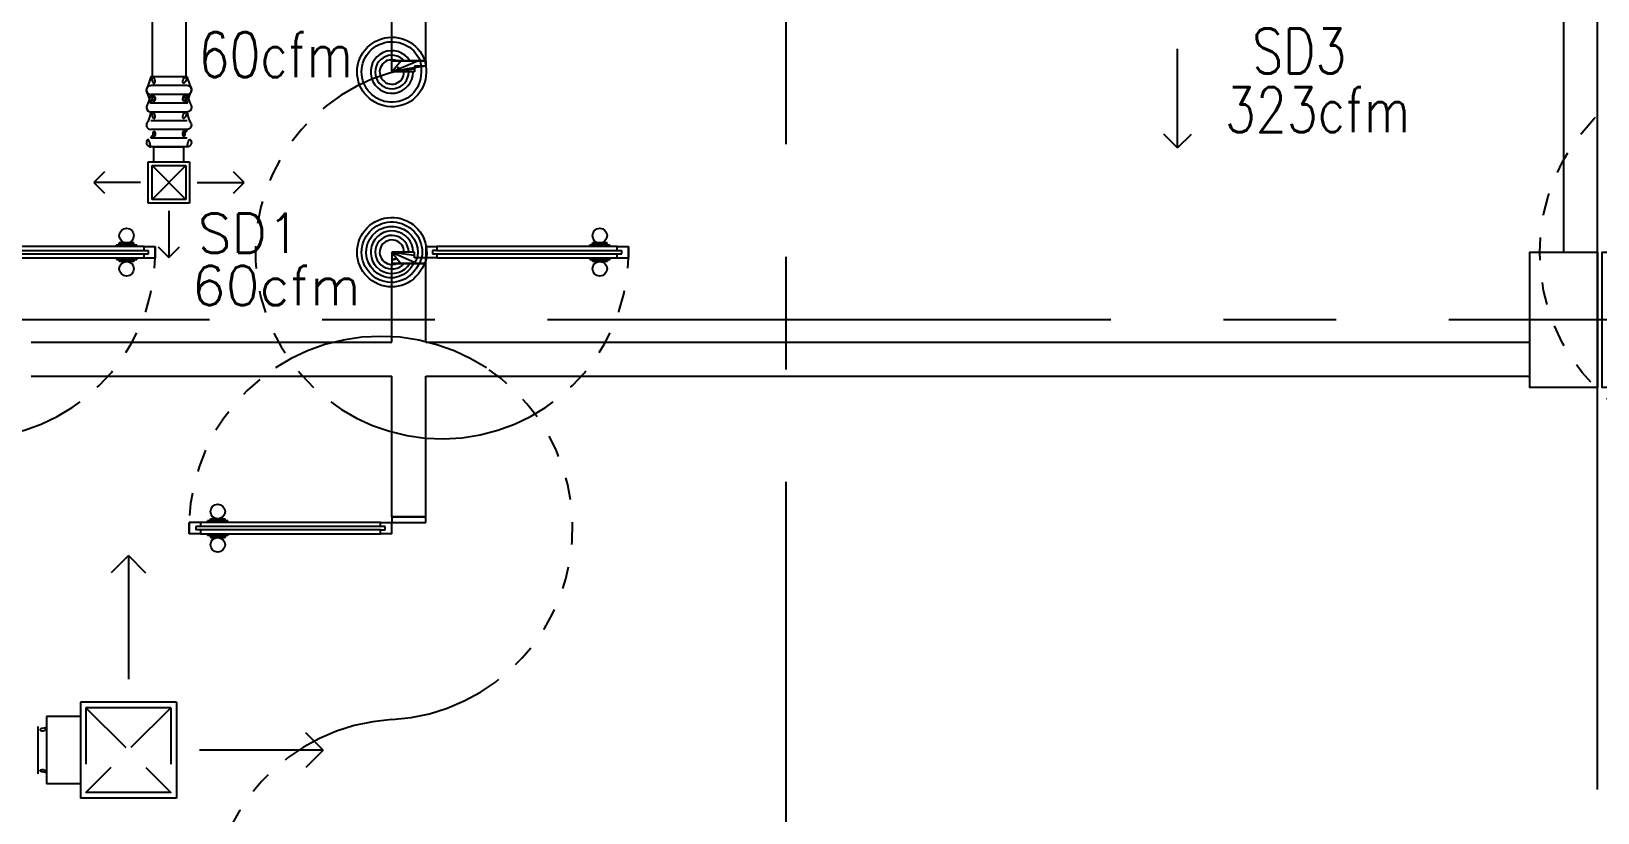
# Model space of a CAD drawing. Extents: x 417866029 to 417866302, y 43498040 to 43498122.
# Drawn here: x 417866065.78 to 417866072.73, y 43498075.72 to 43498079.19 of the extents above; entities that cross this region are included whole.
import ezdxf

# ---------------------------------------------------------------- set-up
doc = ezdxf.new("R2010")
doc.units = 0
doc.header["$MEASUREMENT"] = 0
doc.linetypes.add('CENTERX2', pattern=[4, 2.5, -0.5, 0.5, -0.5])
doc.linetypes.add('HIDDEN', pattern=[0.375, 0.25, -0.125])
for name, color, linetype in [('AXES', 11, 'CENTERX2'), ('COL', 7, 'CONTINUOUS'), ('DOOR', 9, 'CONTINUOUS'), ('DUCT', 6, 'CONTINUOUS'), ('HAT', 11, 'CONTINUOUS'), ('M-AC-FLEX', 7, 'CONTINUOUS'), ('M-EGU.', 2, 'CONTINUOUS'), ('M-TEXT', 2, 'CONTINUOUS'), ('WALL', 9, 'CONTINUOUS')]:
    doc.layers.add(name, color=color, linetype=linetype)
doc.styles.add('ROMANS', font='ROMANS.shx', dxfattribs={"width": 0.6})

# ---------------------------------------------------------------- blocks, each defined once
blk = doc.blocks.new('A$C272A55A0')
at = {"layer": 'DOOR', "color": 0, "linetype": 'ByBlock'}
for p, q in [((-0.0001203324354719371, 900.3541752648598), (-0.0001203324500238523, 1050.354175264831)), ((49.99987966756453, 1050.354175264918), (-0.0001203324354719371, 1050.354175264918)), ((49.99987966756453, 950.354175264918), (49.99987966756453, 1050.354175264918)), ((1749.999879667535, 950.354175264918), (1749.999879667535, 1050.354175264918)), ((1749.999879667535, 1050.354175264918), (1799.999879667535, 1050.354175264918)), ((1799.999879667535, 1050.354175264918), (1799.999879667535, 900.354175264918)), ((24.99987966756453, 950.354175264918), (49.99987966756453, 950.354175264918)), ((24.99987966756453, 900.354175264918), (24.99987966756453, 950.354175264918)), ((1774.999879667535, 950.354175264918), (1749.999879667535, 950.354175264918)), ((1774.999879667535, 900.354175264918), (1774.999879667535, 950.354175264918)), ((-0.0001203324354719371, 900.354175264918), (24.99987966756453, 900.354175264918)), ((74.99987966756453, 900.354175264918), (24.99987966756453, 900.354175264918)), ((24.99987966756453, 850.354175264918), (24.99987966756453, 900.354175264918)), ((41.99987966756453, 850.354175264918), (24.99987966756453, 850.354175264918)), ((57.99987966756453, 870.354175264918), (41.99987966756453, 870.354175264918)), ((41.99987966756453, 870.354175264918), (41.99987966756453, 850.354175264918)), ((57.99987966756453, 850.354175264918), (57.99987966756453, 870.354175264918)), ((74.99987966756453, 850.354175264918), (57.99987966756453, 850.354175264918)), ((74.99987966756453, 900.354175264918), (74.99987966756453, 850.354175264918)), ((1724.999879667535, 900.354175264918), (1774.999879667535, 900.354175264918)), ((1724.999879667535, 900.354175264918), (1724.999879667535, 850.354175264918)), ((1724.999879667535, 850.354175264918), (1741.999879667535, 850.354175264918)), ((1741.999879667535, 870.354175264918), (1757.999879667535, 870.354175264918)), ((1741.999879667535, 850.354175264918), (1741.999879667535, 870.354175264918)), ((1757.999879667535, 870.354175264918), (1757.999879667535, 850.354175264918)), ((1757.999879667535, 850.354175264918), (1774.999879667535, 850.354175264918)), ((1799.999879667535, 900.354175264918), (1774.999879667535, 900.354175264918)), ((1774.999879667535, 850.354175264918), (1774.999879667535, 900.354175264918)), ((1717.799879667495, 160.1117180435103), (1708.799879667495, 160.1117180435103)), ((1708.799879667495, 95.31171804352198), (1708.799879667495, 160.1117180435103)), ((1724.999879667535, 172.7117180435162), (1717.799879667495, 172.7117180435162)), ((1717.799879667495, 172.7117180435162), (1717.799879667495, 82.71171804351616)), ((1717.799879667495, 95.31171804352198), (1717.799879667495, 160.1117180435103)), ((1774.999879667535, 172.7117180435162), (1782.199879667576, 172.7117180435162)), ((1782.199879667576, 172.7117180435162), (1782.199879667576, 82.71171804351616)), ((1782.199879667576, 160.1117180435103), (1791.199879667576, 160.1117180435103)), ((1782.199879667576, 95.31171804352198), (1782.199879667576, 160.1117180435103)), ((1791.199879667576, 95.31171804352198), (1791.199879667576, 160.1117180435103)), ((1717.799879667495, 95.31171804352198), (1708.799879667495, 95.31171804352198)), ((1724.999879667535, 82.71171804351616), (1717.799879667495, 82.71171804351616)), ((1774.999879667535, 82.71171804351616), (1782.199879667576, 82.71171804351616)), ((1782.199879667576, 95.31171804352198), (1791.199879667576, 95.31171804352198)), ((24.99987966756453, 50.35417526491801), (41.99987966753542, 50.35417526491801)), ((24.99987966756453, 50.35417526491801), (24.99987966756453, 0.3541752649180125)), ((24.99987966756453, 0.3541752649180125), (74.99987966756453, 0.3541752649180125)), ((74.99987966756453, 0.3541752649180125), (24.99987966756453, 0.3541752649180125)), ((41.99987966753542, 50.35417526491801), (41.99987966753542, 30.35417526491801)), ((41.99987966756453, 30.35417526491801), (57.99987966756453, 30.35417526491801)), ((57.99987966756453, 50.35417526491801), (74.99987966756453, 50.35417526491801)), ((57.99987966756453, 50.35417526491801), (57.99987966756453, 30.35417526491801)), ((74.99987966756453, 50.35417526491801), (74.99987966704066, 0.3541752648889087)), ((1741.999879667535, 50.35417526491801), (1724.999879667535, 50.35417526491801)), ((1724.999879667535, 50.35417526491801), (1724.999879668059, 0.3541752648889087)), ((1774.999879667535, 0.3541752649180125), (1724.999879667535, 0.3541752649180125)), ((1724.999879667535, 0.3541752649180125), (1774.999879667535, 0.3541752649180125)), ((1741.999879667535, 50.35417526491801), (1741.999879667535, 30.35417526491801)), ((1757.999879667535, 30.35417526491801), (1741.999879667535, 30.35417526491801)), ((1774.999879667535, 50.35417526491801), (1757.999879667565, 50.35417526491801)), ((1757.999879667565, 50.35417526491801), (1757.999879667565, 30.35417526491801)), ((1774.999879667535, 50.35417526491801), (1774.999879667535, 0.3541752649180125))]:
    blk.add_line(p, q, dxfattribs=at)
at = {"layer": 'DOOR', "color": 9, "linetype": 'ByBlock'}
for p, q in [((49.99987966756453, 1050.354175264918), (-0.0001203324354719371, 1010.208440949064)), ((49.99987966756453, 1050.354175264918), (-0.0001203324354719371, 936.6442452724732)), ((49.99987966756453, 1050.354175264918), (36.64259362407029, 950.354175264918)), ((1749.999879667535, 1050.354175264918), (1799.999879667535, 1010.208440949064)), ((1749.999879667535, 1050.354175264918), (1799.999879667535, 936.6442452724732)), ((1749.999879667535, 1050.354175264918), (1763.35716571103, 950.354175264918))]:
    blk.add_line(p, q, dxfattribs=at)
at = {"layer": 'DOOR', "linetype": 'ByBlock'}
for p, q in [((24.99987966756453, 850.354175264918), (24.99987966756453, 50.35417526491801)), ((41.99987966756453, 850.354175264918), (41.99987966753542, 50.35417526491801)), ((57.99987966756453, 850.354175264918), (57.99987966756453, 50.35417526491801)), ((74.99987966756453, 50.35417526491801), (74.99987966756453, 850.354175264918)), ((1724.999879667535, 50.35417526491801), (1724.999879667535, 850.354175264918)), ((1741.999879667535, 850.354175264918), (1741.999879667535, 50.35417526491801)), ((1757.999879667535, 850.354175264918), (1757.999879667565, 50.35417526491801)), ((1774.999879667535, 850.354175264918), (1774.999879667535, 50.35417526491801))]:
    blk.add_line(p, q, dxfattribs=at)
at = {"layer": 'DOOR', "color": 0, "linetype": 'ByBlock'}
for centre in [(1676.468935452576, 127.7117180435162), (1823.530823882553, 127.7117180435162)]:
    blk.add_circle(centre, 32.39999999998526, dxfattribs=at)
at = {"layer": 'DOOR', "color": 9, "linetype": 'ByBlock'}
for centre, radius, start, end in [((49.99987966756453, 1050.354175264918), 34.40195781277725, 180, 270), ((49.99987966756453, 1050.354175264918), 14.40195781277725, 180, 270), ((1749.999879667535, 1050.354175264918), 14.40195781277725, 270, 0), ((1749.999879667535, 1050.354175264918), 34.40195781277725, 270, 0), ((49.99987966756453, 1050.354175264918), 54.40195781277725, 203.2073828919769, 270), ((49.99987966756453, 1050.354175264918), 74.40195781277725, 227.7764264168309, 270), ((1749.999879667535, 1050.354175264918), 54.40195781277725, 270, 336.7926171080232), ((1749.999879667535, 1050.354175264918), 74.40195781277725, 270, 312.2235735831691), ((49.99987966756453, 1050.354175264918), 94.40195781277725, 238.0181880330829, 270), ((49.99987966756453, 1050.354175264918), 114.4019578127773, 244.083841882062, 257.3774258712915), ((49.99987966756453, 1050.354175264918), 134.4019578127773, 248.1598493930308, 259.2800236451595), ((49.99987966756453, 1050.354175264918), 154.4019578127773, 251.1052885492919, 256.2857707775486), ((1749.999879667535, 1050.354175264918), 94.40195781277725, 270, 301.9818119669171), ((1749.999879667535, 1050.354175264918), 114.4019578127773, 282.6225741287084, 295.916158117938), ((1749.999879667535, 1050.354175264918), 134.4019578127773, 280.7199763548405, 291.8401506069692), ((1749.999879667535, 1050.354175264918), 154.4019578127773, 283.7142292224514, 288.8947114507081)]:
    blk.add_arc(centre, radius, start, end, dxfattribs=at)
at = {"layer": 'DOOR', "linetype": 'HIDDEN', "ltscale": 0.5}
for centre, radius, start, end in [((49.99987966756453, 851.395841931575), 851.4087845464003, 268.3173765331032, 3.296482377102192), ((1749.999879667521, 851.3958419315459), 851.4087845463584, 176.7035176228957, 271.6826234668978)]:
    blk.add_arc(centre, radius, start, end, dxfattribs=at)
at = {"layer": 'WALL', "linetype": 'ByBlock'}
blk.add_line((1799.999879667565, 900.3541752650344), (1799.99987966755, 1050.354175265005), dxfattribs=at)
blk = doc.blocks.new('DOOR90')
at = {"layer": 'DOOR', "color": 7, "linetype": 'ByBlock'}
for p, q in [((-150, 0), (0, 0)), ((-150, 0), (-150, -25)), ((0, -50), (-113.7099299924448, 0)), ((0, -50), (-40.1457343158545, 0)), ((0, -50), (0, 0)), ((-1000, -25), (-1050, -25)), ((-1050, -75), (-1050, -25)), ((-1050, -25), (-1050, -75)), ((-1000, -41.9999999999709), (-1020, -41.9999999999709)), ((-1020, -42), (-1020, -58)), ((-1000, -58), (-1020, -58)), ((-1000, -25), (-1000, -41.9999999999709)), ((-1000, -58), (-1000, -75)), ((-877.6424572214019, -17.79999999995925), (-967.6424572214019, -17.79999999995925)), ((-967.6424572214019, -25), (-967.6424572214019, -17.79999999995925)), ((-955.0424572214251, -8.799999999959255), (-890.2424572213786, -8.799999999959255)), ((-955.0424572214251, -17.79999999995925), (-955.0424572214251, -8.799999999959255)), ((-955.0424572214251, -17.79999999995925), (-890.2424572213786, -17.79999999995925)), ((-890.2424572213786, -17.79999999995925), (-890.2424572213786, -8.799999999959255)), ((-877.6424572214019, -25), (-877.6424572214019, -17.79999999995925)), ((-200, -25), (-150, -25)), ((-200, -42), (-200, -25)), ((-180, -42), (-200, -42)), ((-200, -58), (-180, -58)), ((-200, -75), (-200, -58)), ((-180, -58), (-180, -42)), ((-150, -25), (-100, -25)), ((-150, -75), (-150, -25)), ((-100, -25), (-100, -50)), ((0, -50), (-100, -36.64271395650576)), ((-100, -50), (0, -50)), ((-1000, -75), (-1050, -74.99999999947613)), ((-967.6424572214019, -75), (-967.6424572214019, -82.20000000004075)), ((-877.6424572214019, -82.20000000004075), (-967.6424572214019, -82.20000000004075)), ((-955.0424572214251, -82.20000000004075), (-890.2424572213786, -82.20000000004075)), ((-955.0424572214251, -82.20000000004075), (-955.0424572214251, -91.20000000004075)), ((-955.0424572214251, -91.20000000004075), (-890.2424572213786, -91.20000000004075)), ((-890.2424572213786, -82.20000000004075), (-890.2424572213786, -91.20000000004075)), ((-877.6424572214019, -75), (-877.6424572214019, -82.20000000004075)), ((-150, -75), (-200, -75)), ((-150, -875), (-100, -875)), ((-150, -900), (-150, -875)), ((-150, -900), (0, -900)), ((0, -900), (-150, -900)), ((0, -850), (-113.7099299924448, -900)), ((-100, -875), (-100, -850)), ((0, -850), (-100, -863.3572860434942)), ((-100, -850), (0, -850)), ((0, -850), (-40.1457343158545, -900)), ((0, -850), (0, -900))]:
    blk.add_line(p, q, dxfattribs=at)
at = {"layer": 'DOOR', "linetype": 'ByBlock'}
for p, q in [((-200, -25), (-1000, -25)), ((-200, -42), (-1000, -41.9999999999709)), ((-200, -58), (-1000, -58)), ((-1000, -75), (-200, -75))]:
    blk.add_line(p, q, dxfattribs=at)
at = {"layer": 'DOOR', "color": 7, "linetype": 'ByBlock'}
for centre in [(-922.6424572214019, 23.53094421501737), (-922.6424572214019, -123.5309442149592)]:
    blk.add_circle(centre, 32.39999999998526, dxfattribs=at)
for centre, radius, start, end in [((0, -50), 154.4019578127773, 161.1052885482714, 166.2857707768669), ((0, -50), 94.40195781277725, 148.0181880328085, 180), ((0, -50), 134.4019578127773, 158.159849394549, 169.2800236450682), ((0, -50), 114.4019578127773, 154.0838418822192, 167.37742587102), ((0, -50), 74.40195781277725, 137.7764264185456, 180), ((0, -50), 54.40195781277725, 113.2073828924446, 180), ((0, -50), 34.40195781277725, 90, 180), ((0, -50), 14.40195781277725, 90, 180), ((0, -850), 154.4019578127773, 193.7142292231331, 198.8947114517286), ((0, -850), 134.4019578127773, 190.7199763549318, 201.840150605451), ((0, -850), 94.40195781277725, 180, 211.9818119671915), ((0, -850), 74.40195781277725, 180, 222.2235735814543), ((0, -850), 54.40195781277725, 180, 246.7926171075554), ((0, -850), 34.40195781277725, 180, 270), ((0, -850), 14.40195781277725, 180, 270)]:
    blk.add_arc(centre, radius, start, end, dxfattribs=at)
at = {"layer": 'DOOR', "linetype": 'HIDDEN', "ltscale": 0.5}
blk.add_arc((-222.2222222220153, -49.99999999976717), 828.155208510499, 178.270116378131, 275.0030377036063, dxfattribs=at)
blk = doc.blocks.new('fe-door')
at = {"layer": 'DOOR', "color": 0, "linetype": 'ByBlock'}
for p, q in [((-899.9999999998836, 1774.999999999971), (-899.9999999998836, 1724.999999999971)), ((-899.9999999998836, 1724.999999999971), (-899.9999999998836, 1774.999999999971)), ((-849.9999999998836, 1774.999999999971), (-899.9999999998836, 1774.999999999971)), ((-869.9999999998836, 1757.999999999971), (-869.9999999998836, 1741.999999999971)), ((-849.9999999998836, 1758), (-869.9999999998836, 1758)), ((-849.9999999998836, 1741.999999999971), (-869.9999999998836, 1741.999999999971)), ((-849.9999999998836, 1774.999999999971), (-849.9999999998836, 1758)), ((-849.9999999998836, 1741.999999999971), (-849.9999999998836, 1724.999999999971)), ((-817.6424572212854, 1774.999999999971), (-817.6424572212854, 1782.200000000012)), ((-727.6424572212854, 1782.200000000012), (-817.6424572212854, 1782.200000000012)), ((-805.0424572213087, 1782.200000000012), (-805.0424572213087, 1791.200000000012)), ((-805.0424572213087, 1791.200000000012), (-740.2424572213204, 1791.200000000012)), ((-805.0424572213087, 1782.200000000012), (-740.2424572213204, 1782.200000000012)), ((-740.2424572213204, 1782.200000000012), (-740.2424572213204, 1791.200000000012)), ((-727.6424572212854, 1774.999999999971), (-727.6424572212854, 1782.200000000012)), ((-49.99999999988358, 1757.999999999971), (-49.99999999988358, 1774.999999999971)), ((-49.99999999988358, 1774.999999999971), (1.164153218269348e-10, 1774.999999999971)), ((-29.99999999988358, 1757.999999999971), (-49.99999999988358, 1757.999999999971)), ((-49.99999999988358, 1724.999999999971), (-49.99999999988358, 1741.999999999971)), ((-49.99999999988358, 1741.999999999971), (-29.99999999988358, 1741.999999999971)), ((-29.99999999988358, 1741.999999999971), (-29.99999999988358, 1757.999999999971)), ((150.0000000001164, 1799.999999999971), (1.164153218269348e-10, 1799.999999999971)), ((1.164153218269348e-10, 1799.999999999971), (1.164153218269348e-10, 1774.999999999971)), ((1.164153218269348e-10, 1724.999999999971), (1.164153218269348e-10, 1774.999999999971)), ((1.164153218269348e-10, 1774.999999999971), (150.0000000001164, 1774.999999999967)), ((150.0000000001164, 1774.999999999967), (150.0000000001164, 1799.999999999971)), ((-849.9999999998836, 1724.999999999971), (-899.9999999999418, 1725.000000000495)), ((-817.6424572212854, 1724.999999999971), (-817.6424572212854, 1717.79999999993)), ((-727.6424572212854, 1717.79999999993), (-817.6424572212854, 1717.79999999993)), ((-805.0424572213087, 1717.79999999993), (-805.0424572213087, 1708.79999999993)), ((-805.0424572213087, 1717.79999999993), (-740.2424572213204, 1717.79999999993)), ((-805.0424572213087, 1708.79999999993), (-740.2424572213204, 1708.79999999993)), ((-740.2424572213204, 1717.79999999993), (-740.2424572213204, 1708.79999999993)), ((-727.6424572212854, 1724.999999999971), (-727.6424572212854, 1717.79999999993)), ((1.164153218269348e-10, 1724.999999999971), (-49.99999999988358, 1724.999999999971)), ((1.164153218269348e-10, 75), (1.164153218269348e-10, 25)), ((1.164153218269348e-10, 75), (50.00000000011642, 75)), ((50.00000000011642, 75), (50.00000000011642, 58)), ((850.0000000001164, 58), (850.0000000001164, 75)), ((850.0000000001164, 75), (900.0000000001746, 74.99999999947613)), ((900.0000000001164, 25), (900.0000000001164, 75)), ((900.0000000001164, 75), (900.0000000001164, 25)), ((1.164153218269348e-10, 0), (1.164153218269348e-10, 25)), ((1.164153218269348e-10, 25), (50.00000000011642, 25)), ((150.0000000001164, 24.99999999999636), (1.164153218269348e-10, 25)), ((0, 0), (150, -1.455191522836685e-11)), ((30.00000000011642, 58), (30.00000000011642, 42)), ((50.00000000011642, 58), (30.00000000011642, 58)), ((30.00000000011642, 42), (50.00000000011642, 42)), ((50.00000000011642, 42), (50.00000000011642, 25)), ((150.0000000001164, 24.99999999999636), (150.0000000001164, 0)), ((850.0000000001164, 58), (870.0000000001164, 58)), ((850.0000000001164, 25), (850.0000000001164, 41.9999999999709)), ((850.0000000001164, 41.9999999999709), (870.0000000001164, 41.9999999999709)), ((850.0000000001164, 25), (900.0000000001164, 25)), ((870.0000000001164, 42), (870.0000000001164, 58))]:
    blk.add_line(p, q, dxfattribs=at)
at = {"layer": 'DOOR', "linetype": 'ByBlock'}
for p, q in [((-49.99999999988358, 1774.999999999971), (-849.9999999998836, 1774.999999999971)), ((-49.99999999988358, 1757.999999999971), (-849.9999999998836, 1758)), ((-49.99999999988358, 1741.999999999971), (-849.9999999998836, 1741.999999999971)), ((-849.9999999998836, 1724.999999999971), (-49.99999999988358, 1724.999999999971)), ((850.0000000001164, 75), (50.00000000011642, 75)), ((50.00000000011642, 58), (850.0000000001164, 58)), ((50.00000000011642, 42), (850.0000000001164, 41.9999999999709)), ((50.00000000011642, 25), (850.0000000001164, 25))]:
    blk.add_line(p, q, dxfattribs=at)
at = {"layer": 'DOOR', "color": 0, "linetype": 'ByBlock'}
for centre in [(-772.6424572212854, 1823.530944214988), (-772.6424572212854, 1676.469055785012)]:
    blk.add_circle(centre, 32.39999999998526, dxfattribs=at)
at = {"layer": 'DOOR', "linetype": 'HIDDEN', "ltscale": 0.5}
for centre, radius, start, end in [((-48.95833333325572, 1749.999999999956), 851.4087845463584, 178.317376533042, 273.2964823759968), ((48.95833333348855, 50), 851.4087845464003, 358.317376533042, 93.29648237599677)]:
    blk.add_arc(centre, radius, start, end, dxfattribs=at)
at = {"layer": 'WALL'}
for p, q in [((1.164153218269348e-10, 1799.999050980739), (149.9999999971478, 1799.999999999985)), ((1.164153218269348e-10, 0.0009490192023804411), (149.9999999971478, -1.455191522836685e-11))]:
    blk.add_line(p, q, dxfattribs=at)
at = {"layer": 'WALL', "linetype": 'ByBlock'}
blk.add_line((2.328306436538696e-10, 1800), (150.0000000001746, 1799.999999999985), dxfattribs=at)
blk = doc.blocks.new('C5V')
at = {"layer": 'HAT'}
h = blk.add_hatch(dxfattribs=at)
h.set_pattern_fill('ANSI31', color=256, scale=300, style=0)
h.set_pattern_definition([(45, (-249196.1822811713, -54711.00533739357), (-26.51650429449553, 26.51650429449553), [])])
h.paths.add_polyline_path([(-19.9999999999709, 600.0000000000073), (-320, 600.0000000000073), (-320.0000000000291, 299.99999999992), (-19.99999999991269, 299.99999999992)])
h.paths.add_polyline_path([(-19.9999999999709, 299.9999999999127), (-320, 299.9999999999127), (-320, 7.275957614183426e-12), (-19.99999999994179, 7.275957614183426e-12)])
h = blk.add_hatch(dxfattribs=at)
h.set_pattern_fill('ANSI31', color=256, scale=300, style=0)
h.set_pattern_definition([(45, (-248876.1822811713, -54711.00533739358), (-26.51650429449553, 26.51650429449553), [])])
h.paths.add_polyline_path([(300.0000000000582, 600), (2.91038304567337e-11, 600), (0, 299.9999999999127), (300.0000000001164, 299.9999999999127)])
h.paths.add_polyline_path([(300.0000000000582, 299.9999999999054), (2.91038304567337e-11, 299.9999999999054), (2.91038304567337e-11, 0), (300.0000000000873, 0)])
at = {"layer": 'COL'}
for points in [[(-19.99999999994179, 600.0000000000073), (-19.99999999994179, 7.275957614183426e-12), (-320.0000000000291, 7.275957614183426e-12), (-320.0000000000291, 600.0000000000073)], [(300.0000000000873, 600), (300.0000000000873, 0), (0, 0), (0, 600)]]:
    blk.add_lwpolyline(points, close=True, dxfattribs=at)

msp = doc.modelspace()

# ---------------------------------------------------------------- linework, layer by layer
at = {"layer": 'AXES'}
for p, q in [((417866072.7336888, 43498039.82212118), (417866072.7336888, 43498117.95885224)), ((417866069.1336889, 43498046.68641482), (417866069.1336889, 43498105.50641482)), ((417866098.5736889, 43498077.90641482), (417866029.482244, 43498077.90641482))]:
    msp.add_line(p, q, dxfattribs=at)
at = {"layer": 'DUCT', "linetype": 'ByBlock'}
for p, q in [((417866066.3192886, 43498080.31043081), (417866066.3192886, 43498078.98469211)), ((417866066.4692885, 43498080.37256292), (417866066.4692885, 43498078.98469211)), ((417866066.4692885, 43498078.98469211), (417866066.3192886, 43498078.98469211))]:
    msp.add_line(p, q, dxfattribs=at)
at = {"layer": 'M-AC-FLEX', "color": 11}
for p, q in [((417866066.4747855, 43498078.98469211), (417866066.3137916, 43498078.98469211)), ((417866066.4747855, 43498078.94569208), (417866066.3137916, 43498078.94569208)), ((417866066.4747855, 43498078.9066921), (417866066.3137916, 43498078.9066921)), ((417866066.4747855, 43498078.86769207), (417866066.3137916, 43498078.86769207)), ((417866066.4747855, 43498078.82869209), (417866066.3137916, 43498078.82869209)), ((417866066.4747855, 43498078.78969206), (417866066.3137916, 43498078.78969206)), ((417866066.4747855, 43498078.75137587), (417866066.3137916, 43498078.75137587)), ((417866066.4747855, 43498078.75137587), (417866066.3137916, 43498078.75137587)), ((417866066.4747855, 43498078.71237589), (417866066.3137916, 43498078.71237589)), ((417866066.4747855, 43498078.71237589), (417866066.3137916, 43498078.71237589)), ((417866066.4747855, 43498078.67405964), (417866066.3137916, 43498078.67405964)), ((417866065.813046, 43498076.1015684), (417866065.813046, 43498075.8905745))]:
    msp.add_line(p, q, dxfattribs=at)
at = {"layer": 'M-AC-FLEX'}
for points in [[(417866066.3137916, 43498078.98469211, -1), (417866066.3137916, 43498078.94569208, 0.9999999999999997), (417866066.3137916, 43498078.9066921)], [(417866066.4747855, 43498078.98469211, 1), (417866066.4747855, 43498078.94569208, -0.9999999999999997), (417866066.4747855, 43498078.9066921)], [(417866066.3137916, 43498078.86769207, 1), (417866066.3137916, 43498078.9066921, -0.9999999999999997), (417866066.3137916, 43498078.94569208)], [(417866066.4747855, 43498078.86769207, -1), (417866066.4747855, 43498078.9066921, 0.9999999999999997), (417866066.4747855, 43498078.94569208)], [(417866066.3137916, 43498078.9066921, -0.9999999999999997), (417866066.3137916, 43498078.86769207, 0.9999999999999997), (417866066.3137916, 43498078.82869209, -1), (417866066.3137916, 43498078.78969206, 1.018005099723095), (417866066.3137916, 43498078.75137587)], [(417866066.4747855, 43498078.9066921, 0.9999999999999997), (417866066.4747855, 43498078.86769207, -0.9999999999999997), (417866066.4747855, 43498078.82869209, 0.9999999999999997), (417866066.4747855, 43498078.78969206, -1.01800509972273), (417866066.4747855, 43498078.75137587)], [(417866066.3137916, 43498078.67405964, -1.018005032998864), (417866066.3137916, 43498078.71237589)], [(417866066.4747855, 43498078.67405964, 1.018005032998864), (417866066.4747855, 43498078.71237589)], [(417866065.8512551, 43498076.09607144, -0.8664189632644058), (417866065.813046, 43498076.1015684, 1.01800509972273), (417866065.7747297, 43498076.1015684)], [(417866065.8512551, 43498075.89607146, 0.8664189632644058), (417866065.813046, 43498075.8905745, -1.018005099723095), (417866065.7747297, 43498075.8905745)]]:
    msp.add_lwpolyline(points, format="xyb", dxfattribs=at)
for centre, radius, start, end in [((417866066.3137976, 43498078.73187593), 0.0195000009375944, 298.4313693136773, 90.01776873735047), ((417866066.3137976, 43498078.73187593), 0.0195000009375944, 298.4313693136773, 90.01776873735047), ((417866066.3137976, 43498078.73187593), 0.0195000009375944, 269.9822312626496, 61.56863068632271), ((417866066.3137976, 43498078.73187593), 0.0195000009375944, 269.9822312626496, 61.56863068632271), ((417866066.4747855, 43498078.73187593), 0.01949999999998908, 90.00000000000001, 241.5686377089258), ((417866066.4747855, 43498078.73187593), 0.01949999999998908, 118.4313622910742, 270)]:
    msp.add_arc(centre, radius, start, end, dxfattribs=at)
at = {"layer": 'M-EGU.'}
for p, q in [((417866070.8702458, 43498078.66979343), (417866070.8702458, 43498079.10860109)), ((417866070.8702458, 43498078.66979343), (417866070.8091518, 43498078.73088746)), ((417866070.8702458, 43498078.66979343), (417866070.9313398, 43498078.73088746)), ((417866066.3276226, 43498078.60739364), (417866066.3276226, 43498078.67405964)), ((417866066.3276226, 43498078.67405964), (417866066.4609546, 43498078.67405964)), ((417866066.4609546, 43498078.60739364), (417866066.4609546, 43498078.67405964)), ((417866066.3026229, 43498078.42406214), (417866066.3026229, 43498078.60739364)), ((417866066.3026229, 43498078.60739364), (417866066.4859543, 43498078.60739364)), ((417866066.4859543, 43498078.60739364), (417866066.4859543, 43498078.42406214)), ((417866066.1080986, 43498078.56286787), (417866066.0609586, 43498078.51572789)), ((417866066.2684124, 43498078.51572789), (417866066.0609586, 43498078.51572789)), ((417866066.0609586, 43498078.51572789), (417866066.1080986, 43498078.46858791)), ((417866066.5201647, 43498078.51572789), (417866066.7276186, 43498078.51572789)), ((417866066.7276186, 43498078.51572789), (417866066.6804786, 43498078.56286787)), ((417866066.6804786, 43498078.46858791), (417866066.7276186, 43498078.51572789)), ((417866066.4859543, 43498078.42406214), (417866066.3026229, 43498078.42406214)), ((417866066.3942886, 43498078.38985173), (417866066.3942886, 43498078.18239789)), ((417866066.3471486, 43498078.22953787), (417866066.3942886, 43498078.18239789)), ((417866066.3942886, 43498078.18239789), (417866066.4414285, 43498078.22953787)), ((417866066.2142551, 43498076.86007145), (417866066.1378875, 43498076.78370392)), ((417866066.2142551, 43498076.86007145), (417866066.2142551, 43498076.31156188)), ((417866066.2142551, 43498076.86007145), (417866066.2906227, 43498076.78370392)), ((417866066.4272551, 43498076.20907145), (417866066.0012551, 43498076.20907145)), ((417866066.0012551, 43498076.20907145), (417866066.0012551, 43498075.78307145)), ((417866066.4272551, 43498076.20907145), (417866066.4272551, 43498075.78307145)), ((417866065.8512551, 43498076.14607145), (417866065.8512551, 43498075.84607145)), ((417866066.0012551, 43498076.14607145), (417866065.8512551, 43498076.14607145)), ((417866067.0782551, 43498075.99607145), (417866067.0018876, 43498076.07243899)), ((417866067.0782551, 43498075.99607145), (417866066.5297455, 43498075.99607145)), ((417866067.0782551, 43498075.99607145), (417866067.0018876, 43498075.91970392)), ((417866066.0012551, 43498075.84607145), (417866065.8512551, 43498075.84607145)), ((417866066.4272551, 43498075.78307145), (417866066.0012551, 43498075.78307145))]:
    msp.add_line(p, q, dxfattribs=at)
at = {"layer": 'M-EGU.', "linetype": 'HIDDEN'}
for p, q in [((417866066.3192893, 43498078.44072864), (417866066.3192893, 43498078.59072714)), ((417866066.3192893, 43498078.59072714), (417866066.4692878, 43498078.44072864)), ((417866066.3192893, 43498078.44072864), (417866066.4692878, 43498078.59072714)), ((417866066.3192893, 43498078.59072714), (417866066.4692878, 43498078.59072714)), ((417866066.4692878, 43498078.59072714), (417866066.4692878, 43498078.44072864)), ((417866066.4692878, 43498078.44072864), (417866066.3192893, 43498078.44072864)), ((417866066.4022551, 43498076.18407145), (417866066.0262551, 43498075.80807145)), ((417866066.0262551, 43498076.18407145), (417866066.4022551, 43498075.80807145)), ((417866066.4022551, 43498076.18407145), (417866066.0262551, 43498076.18407145)), ((417866066.0262551, 43498076.18407145), (417866066.0262551, 43498075.80807145)), ((417866066.4022551, 43498076.18407145), (417866066.4022551, 43498075.80807145)), ((417866066.4022551, 43498075.80807145), (417866066.0262551, 43498075.80807145))]:
    msp.add_line(p, q, dxfattribs=at)
at = {"layer": 'WALL'}
for p, q in [((417866072.5836889, 43498078.20641482), (417866072.5836889, 43498083.55641482)), ((417866072.7336888, 43498078.15641482), (417866072.7336888, 43498083.55628078)), ((417866067.3836888, 43498079.05641482), (417866067.3836888, 43498080.15641482)), ((417866067.5336888, 43498079.05641482), (417866067.5336888, 43498080.15641482)), ((417866067.3836888, 43498077.8064137), (417866067.3836888, 43498078.15641482)), ((417866067.5336888, 43498077.80641359), (417866067.5336888, 43498078.15641482)), ((417866065.7836888, 43498077.80641482), (417866067.3836888, 43498077.8064137)), ((417866067.5336888, 43498077.80641359), (417866072.4336888, 43498077.80641011)), ((417866065.7836888, 43498077.65641482), (417866067.3836888, 43498077.65641369)), ((417866067.3836888, 43498077.03141482), (417866067.3836888, 43498077.65641482)), ((417866067.5336888, 43498077.03141482), (417866067.5336888, 43498077.65641482)), ((417866067.5336888, 43498077.65641358), (417866072.4336888, 43498077.65641011)), ((417866067.5336888, 43498077.03141482), (417866067.3836888, 43498077.03141482))]:
    msp.add_line(p, q, dxfattribs=at)
at = {"layer": 'WALL', "linetype": 'ByBlock'}
for p, q in [((417866067.3836888, 43498079.05641482), (417866067.5336888, 43498079.05641482)), ((417866067.3836888, 43498078.15641482), (417866067.5336888, 43498078.15641482))]:
    msp.add_line(p, q, dxfattribs=at)

# ---------------------------------------------------------------- block references
at = {"layer": 'DOOR', "color": 0, "linetype": 'ByBlock', "ltscale": 0.3, "xscale": 0.0009999871253967285, "yscale": 0.001000002026557922, "zscale": 0.001, "rotation": 180}
for p in [(417866065.2836888, 43498078.15641482), (417866067.3836888, 43498078.15641482)]:
    msp.add_blockref('DOOR90', p, dxfattribs=at)
at = {"layer": 'DOOR', "color": 0, "linetype": 'ByBlock', "xscale": -0.0009999871253967285, "yscale": 0.001000002026557922, "zscale": 0.001, "rotation": 180}
msp.add_blockref('A$C272A55A0', (417866073.2786909, 43498079.056769), dxfattribs=at)
at = {"layer": 'DOOR', "color": 0, "linetype": 'ByBlock', "ltscale": 0.3, "xscale": 0.0009999871253967285, "yscale": 0.001000002026557922, "zscale": 0.001}
msp.add_blockref('fe-door', (417866067.3836888, 43498075.23141482), dxfattribs=at)
at = {"layer": 'HAT', "xscale": 0.0009999871253967285, "yscale": 0.001000002026557922, "zscale": 0.001}
msp.add_blockref('C5V', (417866072.7536889, 43498077.60641482), dxfattribs=at)

# ---------------------------------------------------------------- texts
at = {"layer": 'M-TEXT', "style": 'ROMANS', "width": 0.8}
for s, p in [('SD3', (417866071.2007537, 43498078.99995839)), ('60cfm', (417866066.5256242, 43498078.98307891)), ('323cfm', (417866071.080183, 43498078.73878837))]:
    msp.add_text(s, height=0.2, dxfattribs=at).set_placement(p)
at = {"layer": 'M-TEXT', "style": 'ROMANS'}
for s, p in [('SD1', (417866066.521619, 43498078.20303331)), ('60cfm', (417866066.4959271, 43498077.97103147))]:
    msp.add_text(s, height=0.175, dxfattribs=at).set_placement(p)

doc.saveas('drawing.dxf')
